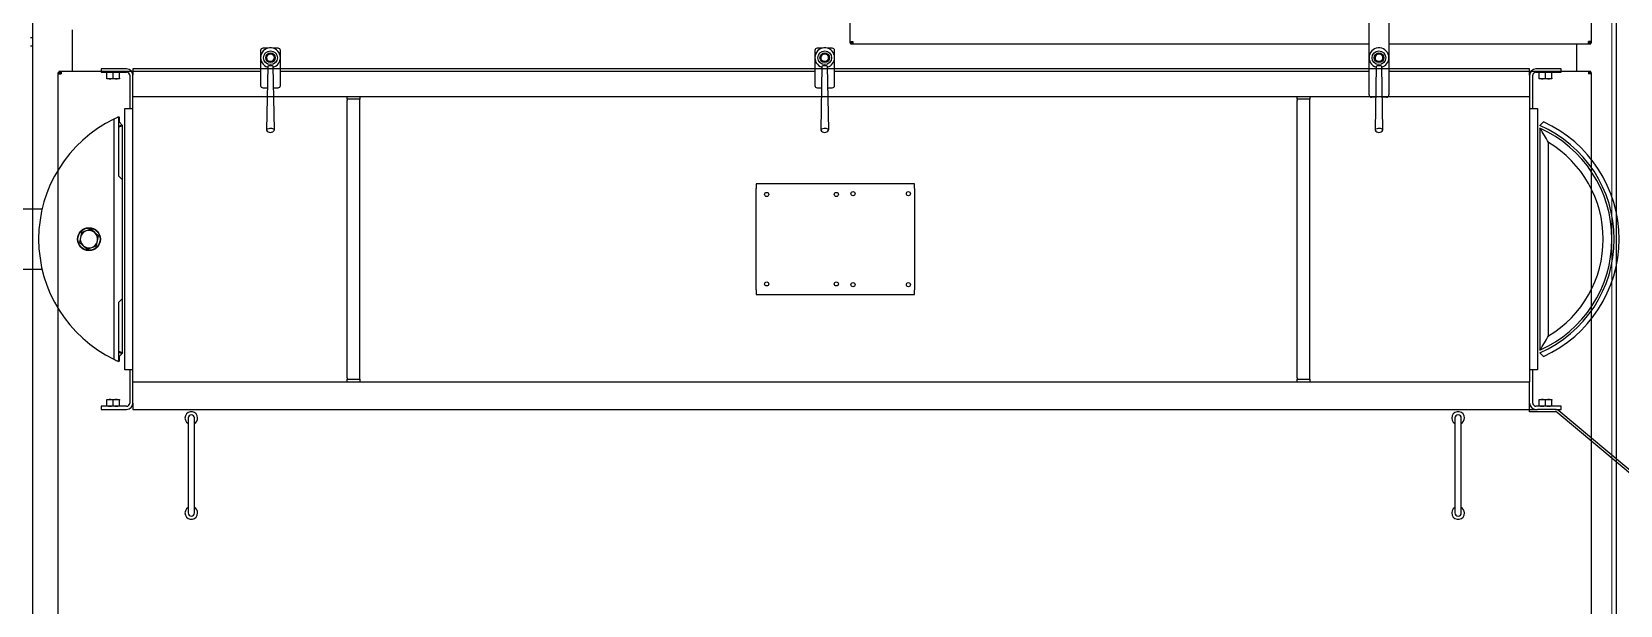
# Model space of a CAD drawing. Extents: x -681219 to -550379, y -242630 to -158199.
# Drawn here: x -582964 to -580958, y -223793 to -223069 of the extents above; entities that cross this region are included whole.
import ezdxf
from ezdxf.lldxf.tags import DXFTag

# ---------------------------------------------------------------- set-up
doc = ezdxf.new("R2010")
doc.units = 0
doc.header["$LTSCALE"] = 1000
doc.linetypes.add('C2', pattern=[17, 14, -1, 1, -1])
for name, color, linetype, lineweight in [('famsun', 7, 'CONTINUOUS', 0), ('HEAT EXCHANGER', 1, 'CONTINUOUS', 25), ('轴网_轴线', 1, 'CENTER2', 0)]:
    doc.layers.add(name, color=color, linetype=linetype, lineweight=lineweight)
for name, color, linetype in [('GZDH011002241', 7, 'CONTINUOUS'), ('GZDH011002531', 7, 'CONTINUOUS'), ('GZDH011002741', 7, 'CONTINUOUS'), ('GZDH011002991', 7, 'CONTINUOUS'), ('GZDH011003011', 7, 'CONTINUOUS'), ('GZDH011003131', 7, 'CONTINUOUS'), ('GZDH011029721', 7, 'CONTINUOUS'), ('GZDH011032021', 7, 'CONTINUOUS'), ('GZDH011032031', 7, 'CONTINUOUS'), ('GZDH011032241', 7, 'CONTINUOUS'), ('GZDH011032261', 7, 'CONTINUOUS'), ('Q02990157', 7, 'CONTINUOUS'), ('Q02990160', 7, 'CONTINUOUS'), ('中心线', 4, 'C2'), ('辅助线', 11, 'CONTINUOUS')]:
    doc.layers.add(name, color=color, linetype=linetype)
tags = doc.linetypes.add('CENTER2', pattern=[28.575, 19.05, -3.175, 3.175, -3.175]).pattern_tags.tags
tags[10:11] = [DXFTag(74, 4), DXFTag(75, 0), DXFTag(340, '0'), DXFTag(46, 0.0), DXFTag(50, 0.0), DXFTag(44, 0.0), DXFTag(45, 0.0)]
tags[8:9] = [DXFTag(74, 4), DXFTag(75, 0), DXFTag(340, '0'), DXFTag(46, 0.0), DXFTag(50, 0.0), DXFTag(44, 0.0), DXFTag(45, 0.0)]
tags[6:7] = [DXFTag(74, 4), DXFTag(75, 0), DXFTag(340, '0'), DXFTag(46, 0.0), DXFTag(50, 0.0), DXFTag(44, 0.0), DXFTag(45, 0.0)]
tags[4:5] = [DXFTag(74, 4), DXFTag(75, 0), DXFTag(340, '0'), DXFTag(46, 0.0), DXFTag(50, 0.0), DXFTag(44, 0.0), DXFTag(45, 0.0)]

# ---------------------------------------------------------------- blocks, each defined once
blk = doc.blocks.new('轴网8FA15DC97FB90233')
at = {"layer": '轴网_轴线'}
blk.add_line((25500, -1200), (25500, 23700), dxfattribs=at)
blk = doc.blocks.new('HEAT EXCHANGER')
at = {"layer": 'HEAT EXCHANGER'}
for p, q in [((282, 122.5), (250, 122.5)), ((250, 122.5), (250, 118.5)), ((290, 122.5), (290, 114.5)), ((2054, 122.5), (290, 122.5)), ((2054, 114.5), (2054, 122.5)), ((2094, 122.5), (2062, 122.5)), ((2094, 118.5), (2094, 122.5)), ((250, 118.5), (282, 118.5)), ((257, 117.8), (257, 118.5)), ((257, 110.8), (257, 117.8)), ((257, 110.1), (257, 110.8)), ((261, 110.1), (257, 110.1)), ((269, 110.1), (261, 110.1)), ((265, 110.8), (265, 117.8)), ((273, 110.1), (269, 110.1)), ((273, 118.5), (273, 117.8)), ((273, 110.8), (273, 117.8)), ((273, 110.8), (273, 110.1)), ((286, 114.5), (286, 72.5)), ((290, 87.5), (290, 114.5)), ((290, 72.5), (290, 114.5)), ((2054, 114.5), (2054, 87.5)), ((2058, 72.5), (2058, 114.5)), ((2062, 118.5), (2094, 118.5)), ((2066, 117.8), (2066, 118.5)), ((2066, 110.8), (2066, 117.8)), ((2066, 110.1), (2066, 110.8)), ((2070, 110.1), (2066, 110.1)), ((2078, 110.1), (2070, 110.1)), ((2074, 110.8), (2074, 117.8)), ((2082, 110.1), (2078, 110.1)), ((2082, 118.5), (2082, 117.8)), ((2082, 110.8), (2082, 117.8)), ((2082, 110.8), (2082, 110.1)), ((290, 87.5), (2054, 87.5)), ((560.5, 84.5), (560.5, 87.5)), ((560.5, 84.5), (560.5, 82.5)), ((576.5, 84.5), (560.5, 84.5)), ((560.5, -267.5), (560.5, 82.5)), ((576.5, 87.5), (576.5, 84.5)), ((576.5, 82.5), (576.5, 84.5)), ((576.5, -267.5), (576.5, 82.5)), ((1760.5, 84.5), (1760.5, 87.5)), ((1760.5, 84.5), (1760.5, 82.5)), ((1776.5, 84.5), (1760.5, 84.5)), ((1760.5, -267.5), (1760.5, 82.5)), ((1776.5, 87.5), (1776.5, 84.5)), ((1776.5, 82.5), (1776.5, 84.5)), ((1776.5, -267.5), (1776.5, 82.5)), ((2054, 87.5), (2054, -272.5)), ((272, 61.9), (272, -12.5)), ((272.5, 62.1), (272.5, 55.5)), ((280, 72.5), (286, 72.5)), ((280, -257.5), (280, 72.5)), ((286, 72.5), (290, 72.5)), ((290, -257.5), (290, 72.5)), ((2054, 72.5), (2058, 72.5)), ((2058, 72.5), (2064, 72.5)), ((2064, 72.5), (2064, -257.5)), ((266, 59.1), (266, -244.1)), ((276.3, 51.7), (272.5, 55.5)), ((276.3, 51.7), (277, 51)), ((277, -17.5), (277, 51)), ((277, 51), (277, 51)), ((2067, 51), (2071.5, 55.5)), ((2067, 51), (2067, 51)), ((2067, 47.7), (2067, -232.7)), ((2078, -214.6), (2078, 29.6)), ((272, -12.5), (277, -17.5)), ((277, -167.5), (277, -17.5)), ((1077, -22.5), (1077, -28.5)), ((1277, -22.5), (1077, -22.5)), ((1077, -156.5), (1077, -28.5)), ((1277, -28.5), (1277, -22.5)), ((1277, -28.5), (1277, -156.5)), ((175.3, -54.5), (19, -54.5)), ((237, -80), (231, -82.1)), ((241.8, -84.2), (237, -80)), ((223.7, -90.3), (222.5, -96.6)), ((222.5, -96.6), (227.2, -100.8)), ((225, -84.1), (223.7, -90.3)), ((231, -82.1), (225, -84.1)), ((246.5, -88.4), (241.8, -84.2)), ((244, -100.9), (245.3, -94.7)), ((245.3, -94.7), (246.5, -88.4)), ((227.2, -100.8), (232, -105)), ((232, -105), (238, -102.9)), ((238, -102.9), (244, -100.9)), ((19, -130.5), (175.3, -130.5)), ((1077, -156.5), (1077, -162.5)), ((1277, -162.5), (1277, -156.5)), ((277, -167.5), (272, -172.5)), ((272, -172.5), (272, -246.9)), ((277, -236), (277, -167.5)), ((1077, -162.5), (1277, -162.5)), ((272.5, -240.5), (276.3, -236.7)), ((272.5, -240.5), (272.5, -247.1)), ((277, -236), (276.3, -236.7)), ((277, -236), (277, -236)), ((2071.5, -240.5), (2067, -236)), ((2067, -236), (2067, -236)), ((286, -257.5), (280, -257.5)), ((290, -257.5), (286, -257.5)), ((286, -257.5), (286, -299.5)), ((290, -299.5), (290, -257.5)), ((2058, -257.5), (2054, -257.5)), ((2064, -257.5), (2058, -257.5)), ((2058, -299.5), (2058, -257.5)), ((290, -272.5), (2054, -272.5)), ((290, -299.5), (290, -272.5)), ((560.5, -267.5), (560.5, -269.5)), ((560.5, -272.5), (560.5, -269.5)), ((560.5, -269.5), (576.5, -269.5)), ((576.5, -269.5), (576.5, -267.5)), ((576.5, -269.5), (576.5, -272.5)), ((1760.5, -267.5), (1760.5, -269.5)), ((1760.5, -272.5), (1760.5, -269.5)), ((1760.5, -269.5), (1776.5, -269.5)), ((1776.5, -269.5), (1776.5, -267.5)), ((1776.5, -269.5), (1776.5, -272.5)), ((2054, -299.5), (2054, -272.5)), ((257, -295.1), (261, -295.1)), ((257, -295.8), (257, -295.1)), ((257, -302.8), (257, -295.8)), ((261, -295.1), (269, -295.1)), ((265, -302.8), (265, -295.8)), ((269, -295.1), (273, -295.1)), ((273, -295.1), (273, -295.8)), ((273, -302.8), (273, -295.8)), ((290, -299.5), (290, -307.5)), ((2054, -307.5), (2054, -299.5)), ((2066, -295.1), (2070, -295.1)), ((2066, -295.8), (2066, -295.1)), ((2066, -302.8), (2066, -295.8)), ((2070, -295.1), (2078, -295.1)), ((2074, -302.8), (2074, -295.8)), ((2078, -295.1), (2082, -295.1)), ((2082, -295.1), (2082, -295.8)), ((2082, -302.8), (2082, -295.8)), ((282, -303.5), (250, -303.5)), ((250, -303.5), (250, -307.5)), ((250, -307.5), (282, -307.5)), ((257, -303.5), (257, -302.8)), ((273, -302.8), (273, -303.5)), ((290, -307.5), (2054, -307.5)), ((2054, -310.5), (2054, -307.5)), ((2054, -307.5), (2064, -307.5)), ((2064, -310.5), (2054, -310.5)), ((2094, -303.5), (2062, -303.5)), ((2086.5, -307.5), (2064, -307.5)), ((2086.5, -310.5), (2064, -310.5)), ((2066, -303.5), (2066, -302.8)), ((2082, -302.8), (2082, -303.5)), ((2086.5, -307.5), (2094, -307.5)), ((2246.9, -443.9), (2089, -311.4)), ((2248.8, -441.6), (2090.9, -309.1)), ((2094, -307.5), (2094, -303.5))]:
    blk.add_line(p, q, dxfattribs=at)
for centre, radius in [((1090.5, -36), 2.6), ((1178.5, -36), 2.6), ((1199.5, -35), 2.6), ((1269.5, -35), 2.6), ((234.5, -92.5), 14.5), ((234.5, -92.5), 14), ((1090.5, -149), 2.6), ((1178.5, -149), 2.6), ((1199.5, -150), 2.6), ((1269.5, -150), 2.6)]:
    blk.add_circle(centre, radius, dxfattribs=at)
for centre, radius, start, end in [((282, 114.5), 8, 0, 90), ((2062, 114.5), 8, 90, 180), ((261.2, 106), 12.5, 90.7876, 109.4685), ((261.2, 122.6), 12.5, 250.5315, 269.2124), ((260.8, 106), 12.5, 70.5315, 89.2124), ((260.8, 122.6), 12.5, 270.7876, 289.4685), ((269.2, 106), 12.5, 90.7876, 109.4685), ((269.2, 122.6), 12.5, 250.5315, 269.2124), ((268.8, 106), 12.5, 70.5315, 89.2124), ((268.8, 122.6), 12.5, 270.7876, 289.4685), ((282, 114.5), 4, 0, 90), ((2062, 114.5), 4, 90, 180), ((2070.2, 106), 12.5, 90.7876, 109.4685), ((2070.2, 122.6), 12.5, 250.5315, 269.2124), ((2069.8, 106), 12.5, 70.5315, 89.2124), ((2069.8, 122.6), 12.5, 270.7876, 289.4685), ((2078.2, 106), 12.5, 90.7876, 109.4685), ((2078.2, 122.6), 12.5, 250.5315, 269.2124), ((2077.8, 106), 12.5, 70.5315, 89.2124), ((2077.8, 122.6), 12.5, 270.7876, 289.4685), ((339.5, -92.5), 168.5, 113.6153, 115.8618), ((339.5, -92.5), 168.5, 115.8618, 244.1382), ((339.5, -92.5), 157.5, 113.6752, 115.3769), ((339.5, -92.5), 156.5, 113.5382, 115.5507), ((2004.5, -92.5), 156.5, 293.5382, 66.4618), ((2004.5, -92.5), 153.5, 294.0269, 65.9731), ((2004.5, -92.5), 162.5, 294.3618, 65.6382), ((2004.5, -92.5), 142.5, 301.0502, 58.9498), ((234.5, -92.5), 11, 168.664, 228.664), ((234.5, -92.5), 11, 108.664, 168.664), ((234.5, -92.5), 11, 48.664, 108.664), ((234.5, -92.5), 11, 288.664, 348.664), ((234.5, -92.5), 11, 348.664, 48.664), ((234.5, -92.5), 11, 228.664, 288.664), ((339.5, -92.5), 156.5, 244.4493, 246.4618), ((339.5, -92.5), 157.5, 244.6231, 246.3248), ((339.5, -92.5), 168.5, 244.1382, 246.3847), ((261.2, -307.6), 12.5, 90.7876, 109.4685), ((260.8, -307.6), 12.5, 70.5315, 89.2124), ((269.2, -307.6), 12.5, 90.7876, 109.4685), ((268.8, -307.6), 12.5, 70.5315, 89.2124), ((282, -299.5), 4, 270, 0), ((282, -299.5), 8, 270, 0), ((2062, -299.5), 8, 180, 270), ((2062, -299.5), 4, 180, 270), ((2070.2, -307.6), 12.5, 90.7876, 109.4685), ((2069.8, -307.6), 12.5, 70.5315, 89.2124), ((2078.2, -307.6), 12.5, 90.7876, 109.4685), ((2077.8, -307.6), 12.5, 70.5315, 89.2124), ((261.2, -291), 12.5, 250.5315, 269.2124), ((260.8, -291), 12.5, 270.7876, 289.4685), ((269.2, -291), 12.5, 250.5315, 269.2124), ((268.8, -291), 12.5, 270.7876, 289.4685), ((2070.2, -291), 12.5, 250.5315, 269.2124), ((2069.8, -291), 12.5, 270.7876, 289.4685), ((2078.2, -291), 12.5, 250.5315, 269.2124), ((2077.8, -291), 12.5, 270.7876, 289.4685), ((2086.5, -314.3), 6.8, 50, 90), ((2086.5, -314.3), 3.8, 50, 90)]:
    blk.add_arc(centre, radius, start, end, dxfattribs=at)
for centre, major_axis, start_param, end_param in [((-24404.7, 37.9), (26517.2, -131.3), 0.051441, 0.059017), ((-24404.7, -222.9), (26517.2, 131.3), -0.059017, -0.051441)]:
    blk.add_ellipse(centre, major_axis=major_axis, ratio=0.090051, start_param=start_param, end_param=end_param, dxfattribs=at)
blk = doc.blocks.new('fushitu')
at = {"layer": 'GZDH011002241', "color": 7, "linetype": 'Continuous'}
for p, q in [((-3712.5, 524), (-3712.5, 480)), ((-3703.5, 527), (-3709.5, 527)), ((-3690.5, 527), (-3696.5, 527)), ((-3687.5, 515), (-3687.5, 524)), ((-3012.5, 524), (-3012.5, 480)), ((-3003.5, 527), (-3009.5, 527)), ((-2990.5, 527), (-2996.5, 527)), ((-2987.5, 515), (-2987.5, 524)), ((-3687.5, 480), (-3687.5, 515)), ((-2987.5, 480), (-2987.5, 515)), ((-3709.5, 477), (-3704, 477)), ((-3696, 477), (-3690.5, 477)), ((-3009.5, 477), (-3004, 477)), ((-2996, 477), (-2990.5, 477))]:
    blk.add_line(p, q, dxfattribs=at)
for centre, start, end in [((-3709.5, 524), 90, 180), ((-3690.5, 524), 0, 90), ((-3009.5, 524), 90, 180), ((-2990.5, 524), 0, 90), ((-3709.5, 480), 180, 270), ((-3690.5, 480), 270, 0), ((-3009.5, 480), 180, 270), ((-2990.5, 480), 270, 0)]:
    blk.add_arc(centre, 3, start, end, dxfattribs=at)
at = {"layer": 'GZDH011002531', "color": 7, "linetype": 'Continuous'}
blk.add_line((-4003, 530), (-4000, 530), dxfattribs=at)
at = {"layer": 'GZDH011002741', "color": 7, "linetype": 'Continuous'}
for centre, radius in [((-3700, 515), 6), ((-3700, 515), 5), ((-3000, 515), 6), ((-3000, 515), 5), ((-2300, 515), 6), ((-2300, 515), 5)]:
    blk.add_circle(centre, radius, dxfattribs=at)
for centre in [(-3700, 515), (-3000, 515), (-2300, 515)]:
    blk.add_arc(centre, 4.93, 255, 195, dxfattribs=at)
at = {"layer": 'GZDH011002991', "color": 7, "linetype": 'Continuous'}
for p, q in [((-3950, 545.5), (-3950, 550)), ((-3950, 498), (-3950, 545.5)), ((-2050, 498), (-2050, 532))]:
    blk.add_line(p, q, dxfattribs=at)
at = {"layer": 'GZDH011003011', "color": 7, "linetype": 'Continuous'}
for p, q in [((-4000, -1800), (-4000, 1800)), ((-2000, -1800), (-2000, 1800)), ((-2000, -1800), (-2000, 1800))]:
    blk.add_line(p, q, dxfattribs=at)
at = {"layer": 'GZDH011003131', "color": 7, "linetype": 'Continuous'}
blk.add_line((-4000, 540), (-4003, 540), dxfattribs=at)
at = {"layer": 'GZDH011029721', "color": 7, "linetype": 'Continuous'}
for p, q in [((-2312.5, 468), (-2312.5, 562)), ((-2287.5, 562), (-2287.5, 468)), ((-2304.2, 465), (-2309.5, 465)), ((-2290.5, 465), (-2295.8, 465))]:
    blk.add_line(p, q, dxfattribs=at)
for centre, start, end in [((-2309.5, 468), 180, 270), ((-2290.5, 468), 270, 0)]:
    blk.add_arc(centre, 3, start, end, dxfattribs=at)
at = {"layer": 'GZDH011032021', "color": 7, "linetype": 'Continuous'}
for p, q in [((-3967.5, 497.5), (-3964.5, 494.5)), ((-3966.5, 497.5), (-3967.5, 497.5)), ((-3967.5, 497.5), (-3967.5, 496.5)), ((-2032.5, 497.5), (-2035.5, 494.5)), ((-2032.5, 497.5), (-2033.5, 497.5)), ((-2032.5, 496.5), (-2032.5, 497.5))]:
    blk.add_line(p, q, dxfattribs=at)
at = {"layer": 'GZDH011032031', "color": 7, "linetype": 'Continuous'}
for p, q in [((-2967.5, 532.5), (-2964.5, 535.5)), ((-2967.5, 533.5), (-2967.5, 532.5)), ((-2967.5, 532.5), (-2966.5, 532.5)), ((-2032.5, 532.5), (-2035.5, 535.5)), ((-2033.5, 532.5), (-2032.5, 532.5)), ((-2032.5, 532.5), (-2032.5, 533.5))]:
    blk.add_line(p, q, dxfattribs=at)
at = {"layer": 'GZDH011032241', "color": 7, "linetype": 'Continuous'}
for p, q in [((-3968, 496.5), (-3966.5, 496.5)), ((-3968, 494.5), (-3968, 496.5)), ((-3968, 494.5), (-3964.5, 494.5)), ((-3968, -494.5), (-3968, 494.5)), ((-3966.5, 498), (-3966.5, 496.5)), ((-3966.5, 498), (-3964.5, 498)), ((-3966.5, 496.5), (-3964.5, 496.5)), ((-3966.5, 494.5), (-3966.5, 496.5)), ((-3964.5, 498), (-3964.5, 494.5)), ((-3964.5, 498), (-3712.5, 498)), ((-3687.5, 498), (-3012.5, 498)), ((-2987.5, 498), (-2312.5, 498)), ((-2287.5, 498), (-2035.5, 498)), ((-2035.5, 498), (-2035.5, 494.5)), ((-2035.5, 498), (-2033.5, 498)), ((-2035.5, 496.5), (-2033.5, 496.5)), ((-2032, 494.5), (-2035.5, 494.5)), ((-2033.5, 498), (-2033.5, 496.5)), ((-2032, 496.5), (-2033.5, 496.5)), ((-2033.5, 496.5), (-2033.5, 494.5)), ((-2032, 496.5), (-2032, 494.5)), ((-2032, 494.5), (-2032, -494.5))]:
    blk.add_line(p, q, dxfattribs=at)
at = {"layer": 'GZDH011032261', "color": 7, "linetype": 'Continuous'}
for p, q in [((-2968, 535.5), (-2968, 1064.5)), ((-2032, 1064.5), (-2032, 535.5)), ((-2968, 535.5), (-2964.5, 535.5)), ((-2968, 533.5), (-2968, 535.5)), ((-2968, 533.5), (-2966.5, 533.5)), ((-2966.5, 533.5), (-2966.5, 535.5)), ((-2966.5, 532), (-2966.5, 533.5)), ((-2964.5, 533.5), (-2966.5, 533.5)), ((-2964.5, 532), (-2966.5, 532)), ((-2964.5, 535.5), (-2964.5, 532)), ((-2312.5, 532), (-2964.5, 532)), ((-2035.5, 532), (-2287.5, 532)), ((-2032, 535.5), (-2035.5, 535.5)), ((-2035.5, 532), (-2035.5, 535.5)), ((-2033.5, 533.5), (-2035.5, 533.5)), ((-2033.5, 532), (-2035.5, 532)), ((-2033.5, 535.5), (-2033.5, 533.5)), ((-2032, 533.5), (-2033.5, 533.5)), ((-2033.5, 532), (-2033.5, 533.5)), ((-2032, 535.5), (-2032, 533.5))]:
    blk.add_line(p, q, dxfattribs=at)
at = {"layer": 'Q02990157', "color": 7, "linetype": 'Continuous'}
for p, q in [((-3703.5, 503.7), (-3705, 423.9)), ((-3695, 423.9), (-3696.5, 503.7)), ((-3003.5, 503.7), (-3005, 423.9)), ((-2995, 423.9), (-2996.5, 503.7)), ((-2303.5, 503.7), (-2305, 423.9)), ((-2295, 423.9), (-2296.5, 503.7))]:
    blk.add_line(p, q, dxfattribs=at)
for centre in [(-3700, 515), (-3000, 515), (-2300, 515)]:
    blk.add_circle(centre, 8.67, dxfattribs=at)
for centre, radius, start, end in [((-3700, 515), 12.5, 0, 253.5981), ((-3000, 515), 12.5, 0, 253.5981), ((-2300, 515), 12.5, 0, 253.5981), ((-3700, 515), 12.5, 286.4019, 0), ((-3000, 515), 12.5, 286.4019, 0), ((-2300, 515), 12.5, 286.4019, 0), ((-3700, 426.4), 5.67, 210.0522, 270), ((-3700, 426.4), 5.67, 270, 329.9478), ((-3000, 426.4), 5.67, 210.0522, 270), ((-3000, 426.4), 5.67, 270, 329.9478), ((-2300, 426.4), 5.67, 210.0522, 270), ((-2300, 426.4), 5.67, 270, 329.9478)]:
    blk.add_arc(centre, radius, start, end, dxfattribs=at)
for centre, major_axis, start_param, end_param in [((-3700, 503.7), (-3.52, 0), 3.147946, 6.276832), ((-3000, 503.7), (-3.52, 0), 3.147946, 6.276832), ((-2300, 503.7), (3.52, 0), 0.006353, 3.135239), ((-3700, 423.8), (-5, 0), 2.946235, 6.283185), ((-3700, 423.8), (-5, 0), 0, 0.195358), ((-3000, 423.8), (-5, 0), 2.946235, 6.283185), ((-3000, 423.8), (-5, 0), 0, 0.195358), ((-2300, 423.8), (-5, 0), 2.946235, 6.283185), ((-2300, 423.8), (-5, 0), 0, 0.195358)]:
    blk.add_ellipse(centre, major_axis=major_axis, ratio=0.34202, start_param=start_param, end_param=end_param, dxfattribs=at)
at = {"layer": 'Q02990160', "color": 7, "linetype": 'Continuous'}
for p, q in [((-3804, 60), (-3804, 46)), ((-3804, 46), (-3804, -46)), ((-3796, 46), (-3796, 60)), ((-3796, -46), (-3796, 46)), ((-2204, 60), (-2204, 46)), ((-2204, 46), (-2204, -46)), ((-2196, 46), (-2196, 60)), ((-2196, -46), (-2196, 46)), ((-3804, -46), (-3804, -60)), ((-3796, -60), (-3796, -46)), ((-2204, -46), (-2204, -60)), ((-2196, -60), (-2196, -46))]:
    blk.add_line(p, q, dxfattribs=at)
for centre, radius, start, end in [((-3800, 60), 8, 0, 240), ((-3800, 60), 4, 0, 180), ((-2200, 60), 8, 0, 240), ((-2200, 60), 4, 0, 180), ((-3800, 60), 8, 300, 0), ((-2200, 60), 8, 300, 0), ((-3800, -60), 8, 120, 0), ((-3800, -60), 4, 180, 0), ((-3800, -60), 8, 0, 60), ((-2200, -60), 8, 120, 0), ((-2200, -60), 4, 180, 0), ((-2200, -60), 8, 0, 60)]:
    blk.add_arc(centre, radius, start, end, dxfattribs=at)
at = {"layer": '辅助线'}
blk.add_blockref('HEAT EXCHANGER', (-4163.8, 378.3), dxfattribs=at)

msp = doc.modelspace()

# ---------------------------------------------------------------- block references
at = {"layer": 'famsun', "xscale": -1}
msp.add_blockref('轴网8FA15DC97FB90233', (-555468.721, -226916.6983), dxfattribs=at)
at = {"layer": '中心线'}
msp.add_blockref('fushitu', (-578962.82, -223616.6983), dxfattribs=at)

doc.saveas('drawing.dxf')
